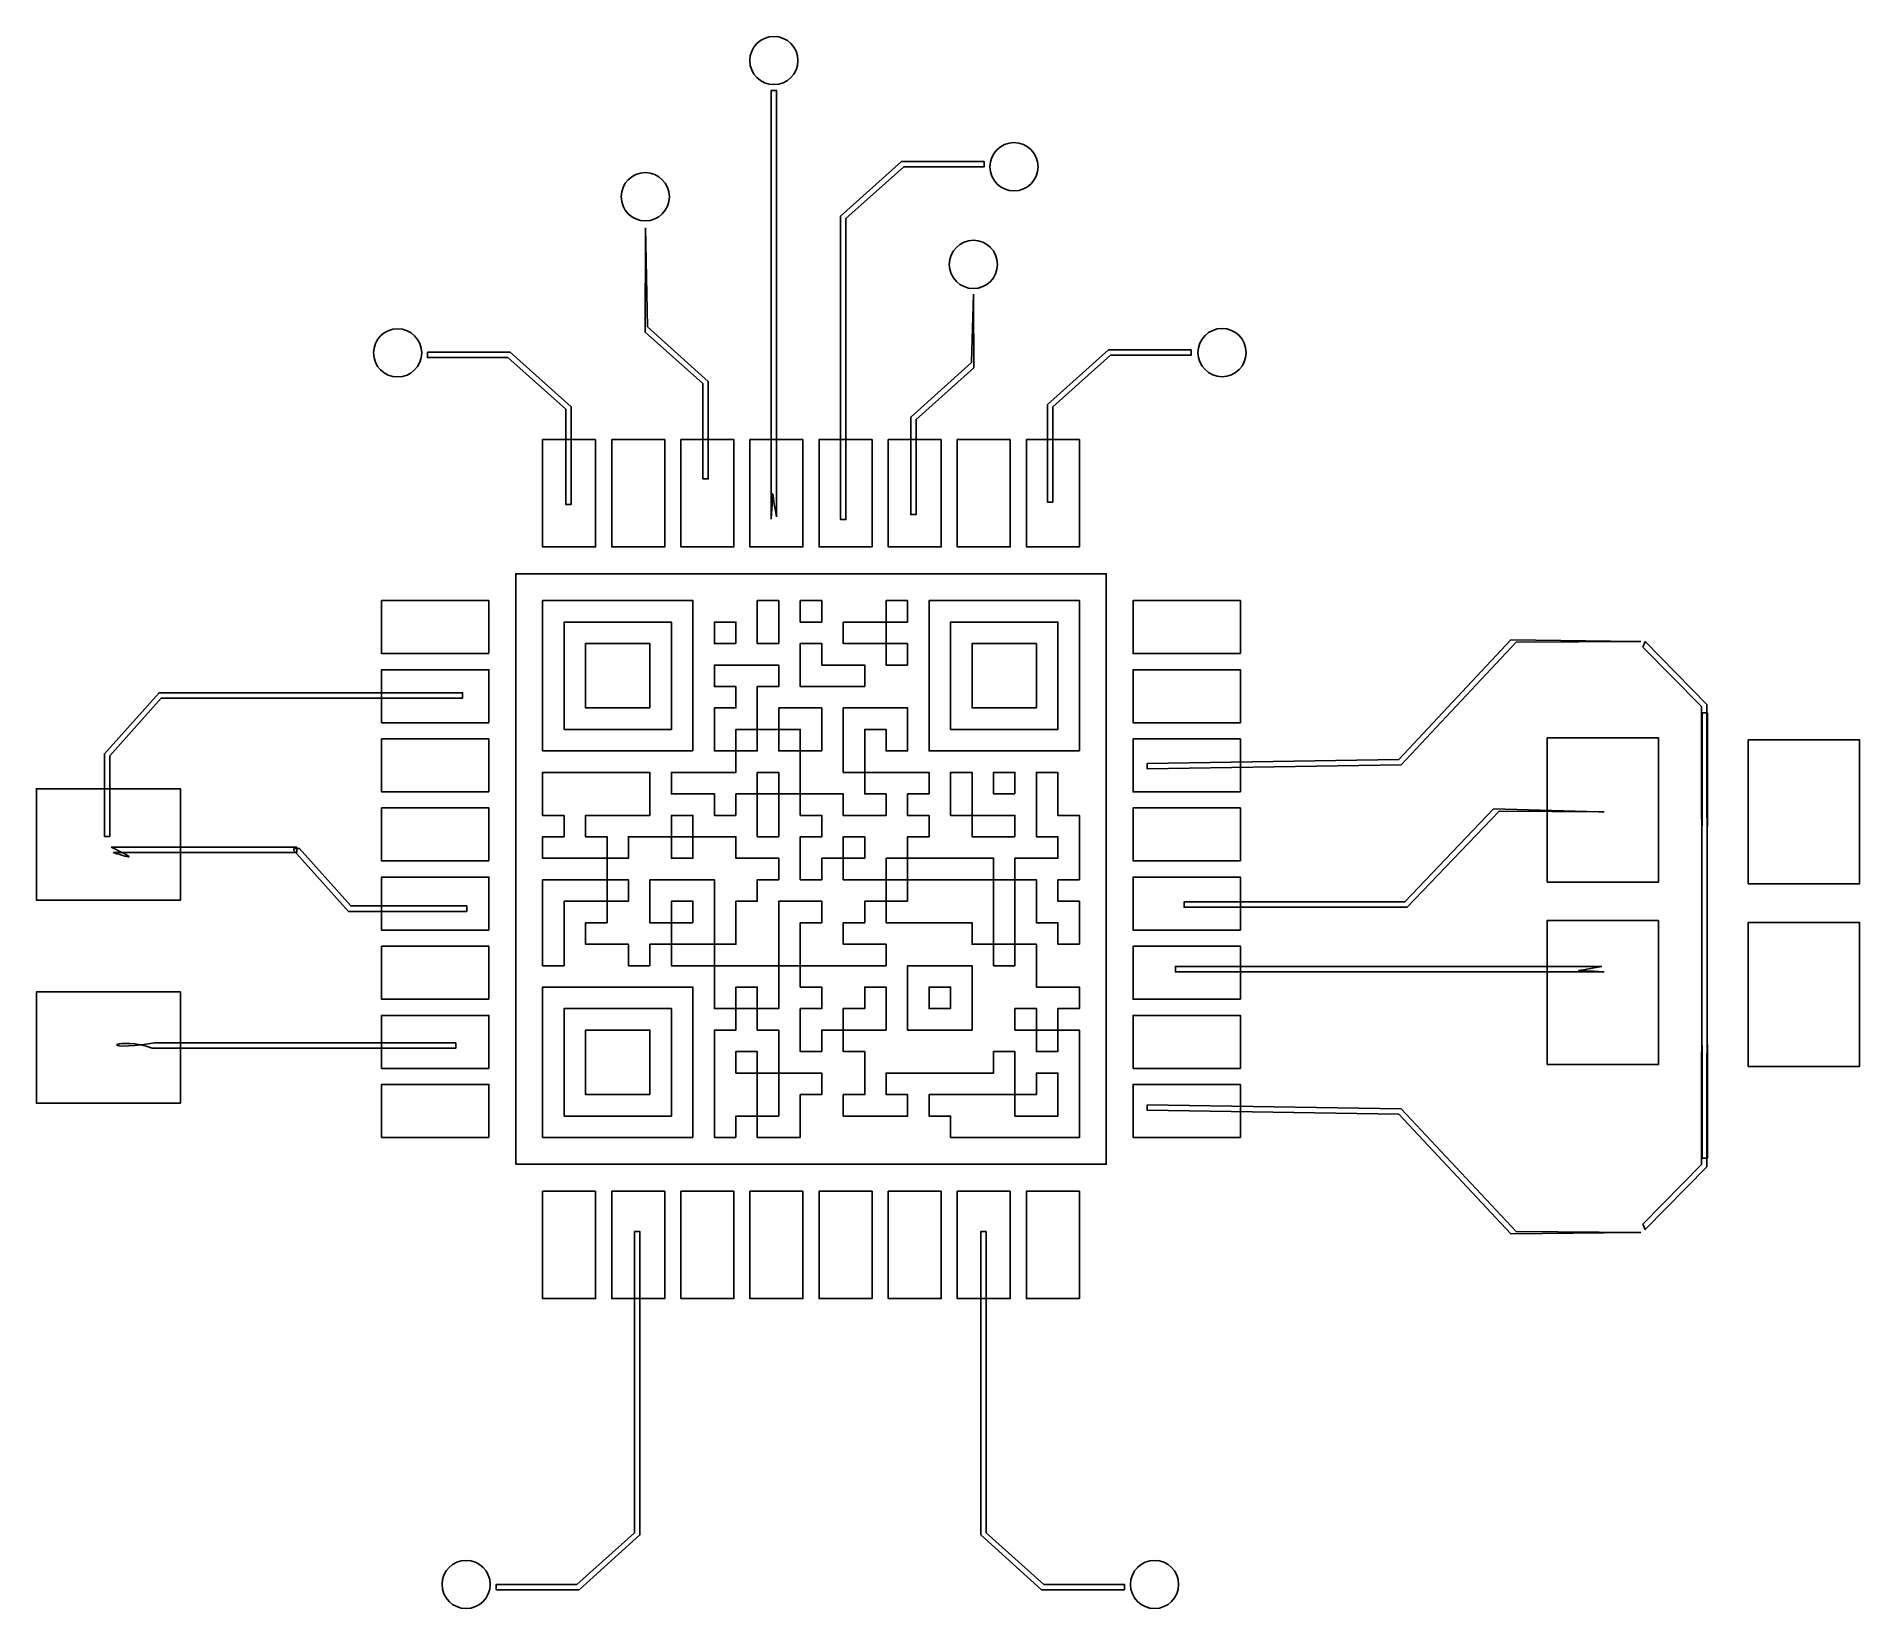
# Model space of a CAD drawing. Extents: x 1 to 216, y 1 to 186.
import ezdxf

# ---------------------------------------------------------------- set-up
doc = ezdxf.new("R2010")
doc.units = 0
doc.layers.get('0').update_dxf_attribs({"linetype": 'CONTINUOUS'})

msp = doc.modelspace()

# ---------------------------------------------------------------- linework, layer by layer
at = {"color": 7}
for points in [[(90.787, 183.258)], [(112.726, 171.378), (112.726, 170.746), (103.243, 170.746), (96.443, 164.671), (96.443, 129.193), (95.81, 129.193), (95.81, 164.933), (102.982, 171.378)], [(119.069, 170.753)], [(75.642, 167.219)], [(72.813, 163.54), (72.813, 162.907), (72.794, 151.283), (79.595, 145.209), (79.595, 133.994), (80.227, 133.994), (80.227, 145.471), (73.056, 151.915)], [(114.287, 159.253)], [(111.478, 155.736), (111.478, 155.104), (111.496, 147.075), (104.696, 141.001), (104.696, 129.787), (104.063, 129.787), (104.063, 141.263), (111.235, 147.708)], [(46.47, 148.833)], [(47.143, 148.913), (47.143, 148.28), (56.626, 148.28), (63.426, 142.206), (63.426, 130.992), (64.059, 130.992), (64.059, 142.468), (56.887, 148.913)], [(137.092, 149.187), (137.092, 148.554), (127.61, 148.554), (120.809, 142.48), (120.809, 131.266), (120.177, 131.266), (120.177, 142.742), (127.348, 149.187)], [(143.576, 148.867)], [(66.953, 138.624), (66.953, 125.979), (60.71, 125.979), (60.71, 138.624), (66.953, 138.624)], [(75.094, 138.624), (75.094, 125.979), (68.851, 125.979), (68.851, 138.624), (75.094, 138.624)], [(83.234, 138.624), (83.234, 125.979), (76.991, 125.979), (76.991, 138.624), (83.234, 138.624)], [(91.374, 138.624), (91.374, 125.979), (85.131, 125.979), (85.131, 138.624), (91.374, 138.624)], [(99.515, 138.624), (99.515, 125.979), (93.272, 125.979), (93.272, 138.624), (99.515, 138.624)], [(107.655, 138.624), (107.655, 125.979), (101.412, 125.979), (101.412, 138.624), (107.655, 138.624)], [(115.796, 138.624), (115.796, 125.979), (109.553, 125.979), (109.553, 138.624), (115.796, 138.624)], [(123.936, 138.624), (123.936, 125.979), (117.693, 125.979), (117.693, 138.624), (123.936, 138.624)], [(88.27, 129.513)], [(57.548, 53.268), (57.548, 122.817), (127.097, 122.817), (127.097, 53.268), (57.548, 53.268)], [(54.385, 113.412), (41.74, 113.412), (41.74, 119.655), (54.385, 119.655), (54.385, 113.412)], [(78.413, 101.953), (78.413, 119.657), (60.709, 119.657), (60.709, 101.953), (78.413, 101.953)], [(88.529, 114.598), (88.529, 119.657), (86, 119.657), (86, 114.598), (88.529, 114.598)], [(93.587, 117.128), (93.587, 119.657), (91.058, 119.657), (91.058, 117.128), (93.587, 117.128)], [(103.704, 117.128), (103.704, 119.657), (101.175, 119.657), (101.175, 117.128), (103.704, 117.128)], [(123.936, 101.953), (123.936, 119.657), (106.233, 119.657), (106.233, 101.953), (123.936, 101.953)], [(142.904, 113.412), (130.259, 113.412), (130.259, 119.655), (142.904, 119.655), (142.904, 113.412)], [(63.238, 104.482), (63.238, 117.128), (75.883, 117.128), (75.883, 104.482), (63.238, 104.482)], [(83.471, 114.598), (83.471, 117.128), (80.942, 117.128), (80.942, 114.598), (83.471, 114.598)], [(101.175, 114.598), (101.175, 117.128), (96.116, 117.128), (96.116, 114.598), (101.175, 114.598)], [(108.762, 104.482), (108.762, 117.128), (121.407, 117.128), (121.407, 104.482), (108.762, 104.482)], [(73.354, 107.011), (73.354, 114.598), (65.767, 114.598), (65.767, 107.011), (73.354, 107.011)], [(98.645, 109.54), (98.645, 112.069), (93.587, 112.069), (93.587, 114.598), (91.058, 114.598), (91.058, 109.54), (98.645, 109.54)], [(103.704, 112.069), (103.704, 114.598), (101.175, 114.598), (101.175, 112.069), (103.704, 112.069)], [(118.878, 107.011), (118.878, 114.598), (111.291, 114.598), (111.291, 107.011), (118.878, 107.011)], [(190.077, 114.859), (189.445, 114.859), (174.745, 115.019), (161.557, 100.947), (131.928, 100.472), (131.928, 99.84), (161.819, 100.314), (175.377, 114.757)], [(190.315, 114.193), (197.195, 107.171), (197.276, 53.979), (197.908, 53.979), (197.827, 107.432), (190.577, 114.826)], [(83.471, 101.953), (83.471, 104.482), (86, 104.482), (86, 109.54), (88.529, 109.54), (88.529, 112.069), (80.942, 112.069), (80.942, 109.54), (83.471, 109.54), (83.471, 107.011), (80.942, 107.011), (80.942, 101.953), (83.471, 101.953)], [(54.385, 105.272), (41.74, 105.272), (41.74, 111.515), (54.385, 111.515), (54.385, 105.272)], [(142.904, 105.272), (130.259, 105.272), (130.259, 111.515), (142.904, 111.515), (142.904, 105.272)], [(9.089, 91.885), (9.722, 91.885), (9.722, 101.367), (15.796, 108.168), (51.274, 108.168), (51.274, 108.8), (15.534, 108.8), (9.089, 101.629)], [(93.587, 101.953), (93.587, 107.011), (88.529, 107.011), (88.529, 104.482), (91.058, 104.482), (91.058, 101.953), (93.587, 101.953)], [(98.645, 99.424), (98.645, 104.482), (101.175, 104.482), (101.175, 101.953), (103.704, 101.953), (103.704, 107.011), (96.116, 107.011), (96.116, 99.424), (98.645, 99.424)], [(190.315, 46.209), (197.195, 53.231), (197.276, 106.423), (197.908, 106.423), (197.827, 52.97), (190.577, 45.576)], [(54.385, 97.132), (41.74, 97.132), (41.74, 103.375), (54.385, 103.375), (54.385, 97.132)], [(83.471, 94.366), (83.471, 96.895), (86, 96.895), (86, 99.424), (88.529, 99.424), (88.529, 96.895), (91.058, 96.895), (91.058, 101.953), (88.529, 101.953), (88.529, 104.482), (86, 104.482), (86, 101.953), (83.471, 101.953), (83.471, 99.424), (75.883, 99.424), (75.883, 96.895), (80.942, 96.895), (80.942, 94.366), (83.471, 94.366)], [(142.904, 97.132), (130.259, 97.132), (130.259, 103.375), (142.904, 103.375), (142.904, 97.132)], [(179.028, 86.517), (179.028, 103.48), (192.137, 103.48), (192.137, 86.517), (179.028, 86.517)], [(202.718, 86.293), (202.718, 103.256), (215.827, 103.256), (215.827, 86.293), (202.718, 86.293)], [(68.296, 89.307), (68.296, 91.837), (65.767, 91.837), (65.767, 94.366), (73.354, 94.366), (73.354, 99.424), (60.709, 99.424), (60.709, 94.366), (63.238, 94.366), (63.238, 91.837), (60.709, 91.837), (60.709, 89.307), (68.296, 89.307)], [(93.587, 86.778), (93.587, 89.307), (96.116, 89.307), (96.116, 91.837), (98.645, 91.837), (98.645, 89.307), (96.116, 89.307), (96.116, 86.778), (101.175, 86.778), (101.175, 89.307), (103.704, 89.307), (103.704, 91.837), (106.233, 91.837), (106.233, 94.366), (103.704, 94.366), (103.704, 96.895), (106.233, 96.895), (106.233, 99.424), (98.645, 99.424), (98.645, 96.895), (101.175, 96.895), (101.175, 94.366), (96.116, 94.366), (96.116, 96.895), (91.058, 96.895), (91.058, 94.366), (93.587, 94.366), (93.587, 91.837), (91.058, 91.837), (91.058, 86.778), (93.587, 86.778)], [(111.291, 94.366), (111.291, 99.424), (108.762, 99.424), (108.762, 94.366), (111.291, 94.366)], [(116.349, 96.895), (116.349, 99.424), (113.82, 99.424), (113.82, 96.895), (116.349, 96.895)], [(123.936, 79.191), (123.936, 84.249), (121.407, 84.249), (121.407, 86.778), (123.936, 86.778), (123.936, 94.366), (121.407, 94.366), (121.407, 99.424), (118.878, 99.424), (118.878, 91.837), (121.407, 91.837), (121.407, 89.307), (116.349, 89.307), (116.349, 86.778), (118.878, 86.778), (118.878, 81.72), (121.407, 81.72), (121.407, 79.191), (123.936, 79.191)], [(18.054, 84.392), (1.091, 84.392), (1.091, 97.501), (18.054, 97.501), (18.054, 84.392)], [(88.529, 91.837), (88.529, 96.895), (86, 96.895), (86, 91.837), (88.529, 91.837)], [(54.385, 88.991), (41.74, 88.991), (41.74, 95.234), (54.385, 95.234), (54.385, 88.991)], [(142.904, 88.991), (130.259, 88.991), (130.259, 95.234), (142.904, 95.234), (142.904, 88.991)], [(185.731, 94.762), (185.099, 94.762), (172.73, 95.119), (162.27, 84.169), (136.276, 84.169), (136.276, 83.537), (162.531, 83.537), (173.363, 94.858)], [(78.413, 91.837), (78.413, 94.366), (75.883, 94.366), (75.883, 91.837), (78.413, 91.837)], [(116.349, 91.837), (116.349, 94.366), (111.291, 94.366), (111.291, 91.837), (116.349, 91.837)], [(31.397, 90.477), (32.029, 90.477), (32.029, 90.496), (38.104, 83.695), (51.768, 83.695), (51.768, 83.063), (37.842, 83.063), (31.397, 90.234)], [(73.354, 76.662), (73.354, 79.191), (75.883, 79.191), (75.883, 81.72), (73.354, 81.72), (73.354, 86.778), (80.942, 86.778), (80.942, 79.191), (83.471, 79.191), (83.471, 84.249), (86, 84.249), (86, 86.778), (88.529, 86.778), (88.529, 89.307), (83.471, 89.307), (83.471, 91.837), (78.413, 91.837), (78.413, 89.307), (75.883, 89.307), (75.883, 91.837), (70.825, 91.837), (70.825, 89.307), (68.296, 89.307), (68.296, 86.778), (70.825, 86.778), (70.825, 84.249), (68.296, 84.249), (68.296, 81.72), (65.767, 81.72), (65.767, 79.191), (70.825, 79.191), (70.825, 76.662), (73.354, 76.662)], [(10.133, 89.986)], [(113.82, 86.778), (113.82, 89.307), (103.704, 89.307), (103.704, 86.778), (113.82, 86.778)], [(54.385, 80.851), (41.74, 80.851), (41.74, 87.094), (54.385, 87.094), (54.385, 80.851)], [(63.238, 76.662), (63.238, 84.249), (68.296, 84.249), (68.296, 86.778), (60.709, 86.778), (60.709, 76.662), (63.238, 76.662)], [(103.704, 84.249), (103.704, 86.778), (101.175, 86.778), (101.175, 84.249), (103.704, 84.249)], [(116.349, 79.191), (116.349, 86.778), (113.82, 86.778), (113.82, 79.191), (116.349, 79.191)], [(142.904, 80.851), (130.259, 80.851), (130.259, 87.094), (142.904, 87.094), (142.904, 80.851)], [(78.413, 81.72), (78.413, 84.249), (75.883, 84.249), (75.883, 81.72), (78.413, 81.72)], [(91.058, 76.662), (91.058, 81.72), (93.587, 81.72), (93.587, 84.249), (88.529, 84.249), (88.529, 76.662), (91.058, 76.662)], [(123.936, 56.429), (123.936, 69.075), (121.407, 69.075), (121.407, 66.545), (118.878, 66.545), (118.878, 69.075), (116.349, 69.075), (116.349, 71.604), (118.878, 71.604), (118.878, 69.075), (121.407, 69.075), (121.407, 71.604), (123.936, 71.604), (123.936, 74.133), (118.878, 74.133), (118.878, 79.191), (116.349, 79.191), (116.349, 76.662), (113.82, 76.662), (113.82, 79.191), (111.291, 79.191), (111.291, 81.72), (101.175, 81.72), (101.175, 84.249), (98.645, 84.249), (98.645, 81.72), (96.116, 81.72), (96.116, 79.191), (101.175, 79.191), (101.175, 76.662), (91.058, 76.662), (91.058, 74.133), (93.587, 74.133), (93.587, 71.604), (91.058, 71.604), (91.058, 66.545), (93.587, 66.545), (93.587, 69.075), (96.116, 69.075), (96.116, 71.604), (98.645, 71.604), (98.645, 74.133), (101.175, 74.133), (101.175, 69.075), (96.116, 69.075), (96.116, 66.545), (98.645, 66.545), (98.645, 61.487), (96.116, 61.487), (96.116, 58.958), (103.704, 58.958), (103.704, 61.487), (101.175, 61.487), (101.175, 64.016), (113.82, 64.016), (113.82, 66.545), (116.349, 66.545), (116.349, 61.487), (118.878, 61.487), (118.878, 64.016), (121.407, 64.016), (121.407, 58.958), (116.349, 58.958), (116.349, 61.487), (106.233, 61.487), (106.233, 58.958), (108.762, 58.958), (108.762, 56.429), (123.936, 56.429)], [(179.028, 65.02), (179.028, 81.983), (192.137, 81.983), (192.137, 65.02), (179.028, 65.02)], [(202.718, 64.796), (202.718, 81.759), (215.827, 81.759), (215.827, 64.796), (202.718, 64.796)], [(54.385, 72.71), (41.74, 72.71), (41.74, 78.953), (54.385, 78.953), (54.385, 72.71)], [(80.942, 76.662), (80.942, 79.191), (75.883, 79.191), (75.883, 76.662), (80.942, 76.662)], [(142.904, 72.71), (130.259, 72.71), (130.259, 78.953), (142.904, 78.953), (142.904, 72.71)], [(83.471, 71.604), (83.471, 74.133), (86, 74.133), (86, 71.604), (88.529, 71.604), (88.529, 76.662), (80.942, 76.662), (80.942, 71.604), (83.471, 71.604)], [(103.704, 69.075), (103.704, 76.662), (111.291, 76.662), (111.291, 69.075), (103.704, 69.075)], [(185.473, 76.57)], [(18.054, 60.465), (1.091, 60.465), (1.091, 73.574), (18.054, 73.574), (18.054, 60.465)], [(78.413, 56.429), (78.413, 74.133), (60.709, 74.133), (60.709, 56.429), (78.413, 56.429)], [(108.762, 71.604), (108.762, 74.133), (106.233, 74.133), (106.233, 71.604), (108.762, 71.604)], [(63.238, 58.958), (63.238, 71.604), (75.883, 71.604), (75.883, 58.958), (63.238, 58.958)], [(83.471, 56.429), (83.471, 58.958), (86, 58.958), (86, 64.016), (83.471, 64.016), (83.471, 66.545), (86, 66.545), (86, 64.016), (88.529, 64.016), (88.529, 69.075), (86, 69.075), (86, 71.604), (83.471, 71.604), (83.471, 69.075), (80.942, 69.075), (80.942, 56.429), (83.471, 56.429)], [(54.385, 64.57), (41.74, 64.57), (41.74, 70.813), (54.385, 70.813), (54.385, 64.57)], [(73.354, 61.487), (73.354, 69.075), (65.767, 69.075), (65.767, 61.487), (73.354, 61.487)], [(142.904, 64.57), (130.259, 64.57), (130.259, 70.813), (142.904, 70.813), (142.904, 64.57)], [(14.995, 67.573)], [(54.385, 56.429), (41.74, 56.429), (41.74, 62.672), (54.385, 62.672), (54.385, 56.429)], [(91.058, 56.429), (91.058, 61.487), (93.587, 61.487), (93.587, 64.016), (88.529, 64.016), (88.529, 58.958), (86, 58.958), (86, 56.429), (91.058, 56.429)], [(142.904, 56.429), (130.259, 56.429), (130.259, 62.672), (142.904, 62.672), (142.904, 56.429)], [(190.077, 45.244), (189.445, 45.244), (174.745, 45.084), (161.557, 59.156), (131.928, 59.631), (131.928, 60.263), (161.819, 59.789), (175.377, 45.346)], [(66.953, 50.106), (66.953, 37.461), (60.71, 37.461), (60.71, 50.106), (66.953, 50.106)], [(75.094, 50.106), (75.094, 37.461), (68.851, 37.461), (68.851, 50.106), (75.094, 50.106)], [(83.234, 50.106), (83.234, 37.461), (76.991, 37.461), (76.991, 50.106), (83.234, 50.106)], [(91.374, 50.106), (91.374, 37.461), (85.131, 37.461), (85.131, 50.106), (91.374, 50.106)], [(99.515, 50.106), (99.515, 37.461), (93.272, 37.461), (93.272, 50.106), (99.515, 50.106)], [(107.655, 50.106), (107.655, 37.461), (101.412, 37.461), (101.412, 50.106), (107.655, 50.106)], [(115.796, 50.106), (115.796, 37.461), (109.553, 37.461), (109.553, 50.106), (115.796, 50.106)], [(123.936, 50.106), (123.936, 37.461), (117.693, 37.461), (117.693, 50.106), (123.936, 50.106)], [(55.255, 3.17), (55.255, 3.802), (64.737, 3.802), (71.537, 9.876), (71.537, 45.354), (72.17, 45.354), (72.17, 9.615), (64.998, 3.17)], [(129.233, 3.17), (129.233, 3.802), (119.75, 3.802), (112.95, 9.876), (112.95, 45.354), (112.317, 45.354), (112.317, 9.615), (119.489, 3.17)], [(54.537, 3.792)], [(135.626, 3.792)]]:
    msp.add_lwpolyline(points, close=True, dxfattribs=at)
for points in [[(88.27, 129.513), (88.27, 179.743), (87.637, 179.743), (87.637, 129.252)], [(10.133, 89.986), (31.751, 89.986), (31.751, 90.618), (9.871, 90.618)], [(185.473, 76.57), (135.243, 76.57), (135.243, 75.938), (185.734, 75.938)], [(14.995, 67.573), (50.473, 67.573), (50.473, 66.941), (14.733, 66.941)]]:
    msp.add_lwpolyline(points, dxfattribs=at)
for points in [[(87.949, 186.096), (86.383, 186.096), (85.111, 184.824), (85.111, 183.258)], [(90.787, 183.258), (90.787, 184.824), (89.515, 186.096), (87.949, 186.096)], [(85.111, 183.258), (85.111, 181.692), (86.383, 180.42), (87.949, 180.42)], [(87.949, 180.42), (89.515, 180.42), (90.787, 181.692), (90.787, 183.258)], [(116.231, 173.591), (114.665, 173.591), (113.393, 172.319), (113.393, 170.753)], [(119.069, 170.753), (119.069, 172.319), (117.797, 173.591), (116.231, 173.591)], [(72.804, 170.057), (71.238, 170.057), (69.966, 168.785), (69.966, 167.219)], [(75.642, 167.219), (75.642, 168.785), (74.37, 170.057), (72.804, 170.057)], [(113.393, 170.753), (113.393, 169.187), (114.665, 167.915), (116.231, 167.915)], [(116.231, 167.915), (117.797, 167.915), (119.069, 169.187), (119.069, 170.753)], [(69.966, 167.219), (69.966, 165.653), (71.238, 164.381), (72.804, 164.381)], [(72.804, 164.381), (74.37, 164.381), (75.642, 165.653), (75.642, 167.219)], [(111.449, 162.091), (109.883, 162.091), (108.611, 160.819), (108.611, 159.253)], [(114.287, 159.253), (114.287, 160.819), (113.015, 162.091), (111.449, 162.091)], [(108.611, 159.253), (108.611, 157.687), (109.883, 156.415), (111.449, 156.415)], [(111.449, 156.415), (113.015, 156.415), (114.287, 157.687), (114.287, 159.253)], [(43.632, 151.671), (42.066, 151.671), (40.794, 150.399), (40.794, 148.833)], [(46.47, 148.833), (46.47, 150.399), (45.198, 151.671), (43.632, 151.671)], [(140.738, 151.705), (139.172, 151.705), (137.9, 150.433), (137.9, 148.867)], [(143.576, 148.867), (143.576, 150.433), (142.304, 151.705), (140.738, 151.705)], [(40.794, 148.833), (40.794, 147.267), (42.066, 145.995), (43.632, 145.995)], [(43.632, 145.995), (45.198, 145.995), (46.47, 147.267), (46.47, 148.833)], [(137.9, 148.867), (137.9, 147.301), (139.172, 146.029), (140.738, 146.029)], [(140.738, 146.029), (142.304, 146.029), (143.576, 147.301), (143.576, 148.867)], [(87.637, 129.252), (87.916, 132.807), (87.518, 133.56), (88.27, 129.513)], [(9.871, 90.618), (12.801, 89.248), (12.526, 89.228), (10.133, 89.986)], [(185.734, 75.938), (182.179, 76.216), (181.426, 75.818), (185.473, 76.57)], [(14.733, 66.941), (10.845, 68.423), (7.552, 66.431), (14.995, 67.573)], [(51.699, 6.63), (50.133, 6.63), (48.861, 5.358), (48.861, 3.792)], [(54.537, 3.792), (54.537, 5.358), (53.265, 6.63), (51.699, 6.63)], [(132.788, 6.63), (131.222, 6.63), (129.95, 5.358), (129.95, 3.792)], [(135.626, 3.792), (135.626, 5.358), (134.354, 6.63), (132.788, 6.63)], [(48.861, 3.792), (48.861, 2.226), (50.133, 0.954), (51.699, 0.954)], [(51.699, 0.954), (53.265, 0.954), (54.537, 2.226), (54.537, 3.792)], [(129.95, 3.792), (129.95, 2.226), (131.222, 0.954), (132.788, 0.954)], [(132.788, 0.954), (134.354, 0.954), (135.626, 2.226), (135.626, 3.792)]]:
    msp.add_open_spline(points, degree=3, dxfattribs=at)

doc.saveas('drawing.dxf')
